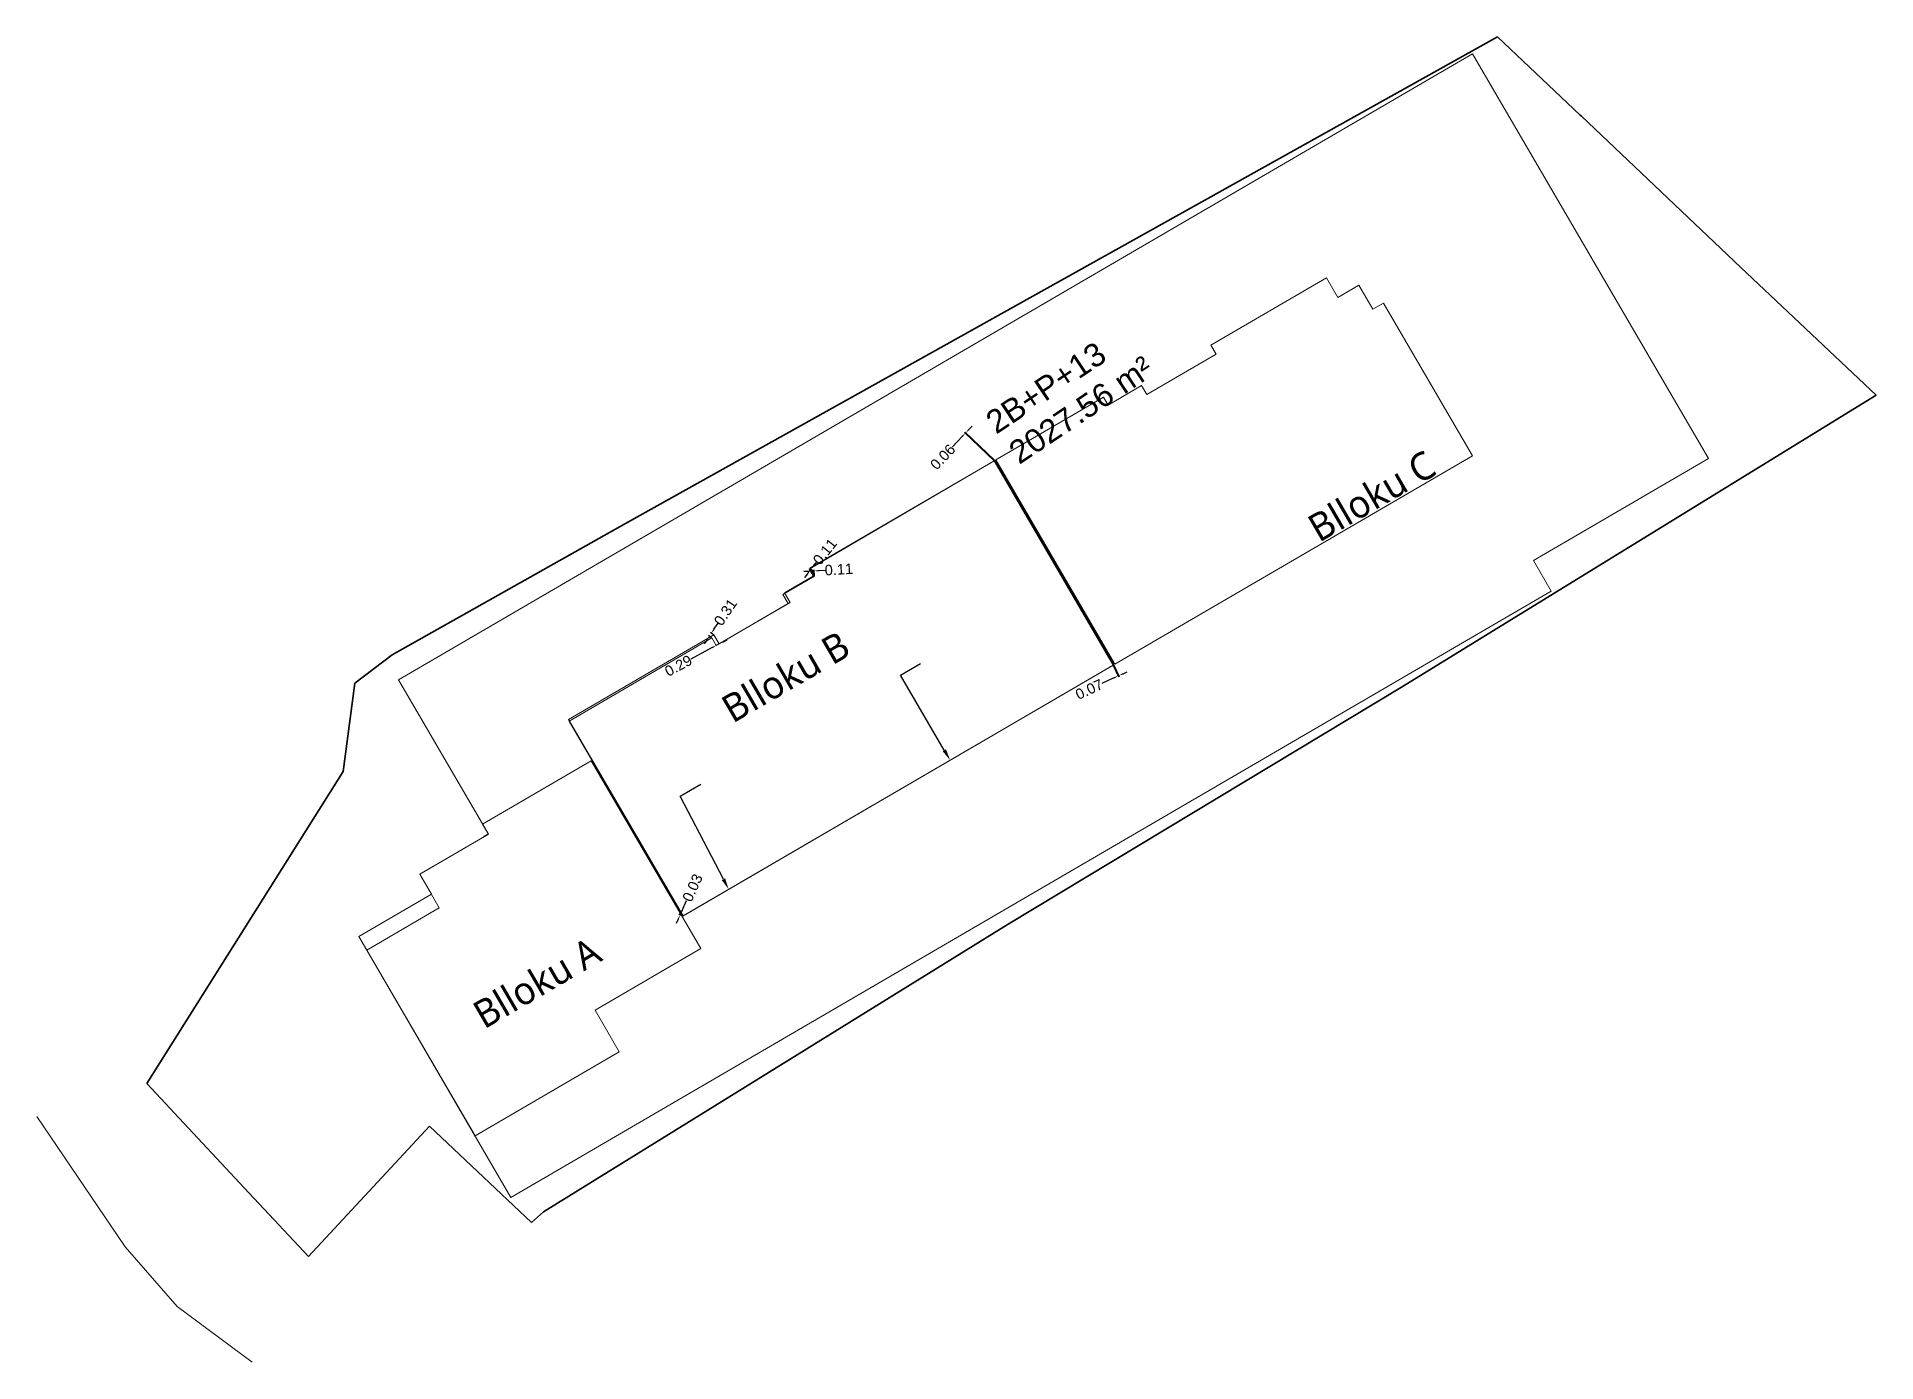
# Model space of a CAD drawing. Header units: metres. Extents: x 7424970 to 7511298, y 4693080 to 4707800.
# Drawn here: x 7511139.6 to 7511298.2, y 4693080.3 to 4693194.6 of the extents above; entities outside this region: 2.
import ezdxf
from ezdxf import colors
from ezdxf.entities.mleader import LeaderData, LeaderLine
from ezdxf.math import Vec2, Vec3

# ---------------------------------------------------------------- set-up
doc = ezdxf.new("R2010")
doc.units = ezdxf.units.M
doc.linetypes.add('1_300', pattern=[2010, 1059, -528, 0, -423])
doc.layers.add('2D Drafting - General_Pen_No__8', color=7, linetype='Continuous', lineweight=35, true_color=0xa80f02)
for name, color, linetype, lineweight in [('asfalt pikat', 183, 'Continuous', 0), ('Drawing & Figure_Pen_No__101', 252, 'Continuous', 13), ('Kati 1 projekt', 7, 'Continuous', 0), ('kati 2 ekzekutim', 1, 'Continuous', 0), ('kati 2 projekt', 7, 'Continuous', 0), ('projekti b2', 5, 'Continuous', 0)]:
    doc.layers.add(name, color=color, linetype=linetype, lineweight=lineweight)
doc.styles.add('GENERATED_STYLE_2', font='Microsoft YaHei UI.ttf')
doc.styles.get("Standard").update_dxf_attribs({"font": 'arial.ttf'})
doc.dimstyles.get("Standard").update_dxf_attribs({"dimtxt": 0.18, "dimasz": 0.18, "dimexe": 0.18, "dimexo": 0.0625, "dimgap": 0.09, "dimtad": 0, "dimtih": 1, "dimtoh": 1, "dimdec": 4, "dimzin": 0, "dimdsep": 46, "dimtxsty": 'Standard', "dimcen": 0.09, "dimadec": 0, "dimazin": 0, "dimtfac": 1, "dimtdec": 4, "dimtofl": 0, "dimtmove": 0, "dimatfit": 3, "dimfxl": 1, "dimtolj": 1, "dimtzin": 0, "dimarcsym": 0})

# ---------------------------------------------------------------- blocks, each defined once
blk = doc.blocks.new('*D67')
at = {"layer": 'Defpoints', "color": 0, "transparency": 16777216}
for p in [(7511195.11, 4693118.89), (7511195.34, 4693118.75, 630.38), (7511195.35, 4693118.78)]:
    blk.add_point(p, dxfattribs=at)
at = {"layer": 'kati 2 ekzekutim', "color": 0, "lineweight": -2, "transparency": 16777216}
for p, q in [((7511195.28, 4693119.26), (7511195.66, 4693120.11)), ((7511194.93, 4693118.5), (7511194.77, 4693118.13)), ((7511195.31, 4693118.77), (7511195.01, 4693118.9)), ((7511195.32, 4693118.8), (7511195.03, 4693118.93))]:
    blk.add_line(p, q, dxfattribs=at)
at = {"layer": 'kati 2 ekzekutim', "color": 0, "transparency": 16777216}
for points in [[(7511194.87, 4693118.53), (7511194.99, 4693118.47), (7511195.1, 4693118.86)], [(7511195.22, 4693119.28), (7511195.34, 4693119.23), (7511195.11, 4693118.89)]]:
    blk.add_solid(points, dxfattribs=at)
at = {"layer": 'kati 2 ekzekutim', "color": 0, "transparency": 16777216, "insert": (7511196.17, 4693121.21), "char_height": 0.9, "attachment_point": 5, "rotation": 65.5255}
blk.add_mtext('\\A1;0.03', dxfattribs=at)
blk = doc.blocks.new('*D69')
at = {"layer": 'Defpoints', "color": 0, "transparency": 16777216}
for p in [(7511197.62, 4693142.91), (7511197.84, 4693142.76, 630.38), (7511198.01, 4693143.02)]:
    blk.add_point(p, dxfattribs=at)
at = {"layer": 'kati 2 ekzekutim', "color": 0, "lineweight": -2, "transparency": 16777216}
for p, q in [((7511198.01, 4693143.5), (7511198.38, 4693144.04)), ((7511197.39, 4693142.58), (7511197.17, 4693142.25)), ((7511197.81, 4693142.78), (7511197.54, 4693142.96)), ((7511197.98, 4693143.04), (7511197.71, 4693143.22))]:
    blk.add_line(p, q, dxfattribs=at)
at = {"layer": 'kati 2 ekzekutim', "color": 0, "transparency": 16777216}
for points in [[(7511197.96, 4693143.53), (7511198.07, 4693143.46), (7511197.79, 4693143.17)], [(7511197.34, 4693142.62), (7511197.45, 4693142.54), (7511197.62, 4693142.91)]]:
    blk.add_solid(points, dxfattribs=at)
at = {"layer": 'kati 2 ekzekutim', "color": 0, "transparency": 16777216, "insert": (7511199.01, 4693144.98), "char_height": 0.9, "attachment_point": 5, "rotation": 55.9804}
blk.add_mtext('\\A1;0.31', dxfattribs=at)
blk = doc.blocks.new('*D70')
at = {"layer": 'Defpoints', "color": 0, "transparency": 16777216}
for p in [(7511198.21, 4693142.1, 630.38), (7511198.46, 4693142.24), (7511198.46, 4693142.24)]:
    blk.add_point(p, dxfattribs=at)
at = {"layer": 'kati 2 ekzekutim', "color": 0, "lineweight": -2, "transparency": 16777216}
for p, q in [((7511197.85, 4693141.92), (7511196.02, 4693140.94)), ((7511198.19, 4693142.13), (7511198.17, 4693142.18)), ((7511198.45, 4693142.27), (7511198.42, 4693142.32)), ((7511198.81, 4693142.43), (7511199.17, 4693142.62))]:
    blk.add_line(p, q, dxfattribs=at)
at = {"layer": 'kati 2 ekzekutim', "color": 0, "transparency": 16777216}
for points in [[(7511197.82, 4693141.98), (7511197.89, 4693141.86), (7511198.21, 4693142.1)], [(7511198.78, 4693142.49), (7511198.85, 4693142.37), (7511198.46, 4693142.24)]]:
    blk.add_solid(points, dxfattribs=at)
at = {"layer": 'kati 2 ekzekutim', "color": 0, "transparency": 16777216, "insert": (7511194.95, 4693140.36), "char_height": 0.9, "attachment_point": 5, "rotation": 28.13}
blk.add_mtext('\\A1;0.29', dxfattribs=at)
blk = doc.blocks.new('*D73')
at = {"layer": 'Defpoints', "color": 0, "transparency": 16777216}
for p in [(7511206.22, 4693148.69, 630.38), (7511206.29, 4693148.77), (7511206.39, 4693148.69)]:
    blk.add_point(p, dxfattribs=at)
at = {"layer": 'kati 2 ekzekutim', "color": 0, "lineweight": -2, "transparency": 16777216}
for p, q in [((7511206.08, 4693148.29), (7511205.83, 4693147.98)), ((7511206.25, 4693148.67), (7511206.4, 4693148.55)), ((7511206.31, 4693148.75), (7511206.47, 4693148.63)), ((7511206.64, 4693149), (7511206.89, 4693149.31))]:
    blk.add_line(p, q, dxfattribs=at)
at = {"layer": 'kati 2 ekzekutim', "color": 0, "transparency": 16777216}
for points in [[(7511206.03, 4693148.33), (7511206.13, 4693148.25), (7511206.33, 4693148.6)], [(7511206.59, 4693149.04), (7511206.69, 4693148.96), (7511206.39, 4693148.69)]]:
    blk.add_solid(points, dxfattribs=at)
at = {"layer": 'kati 2 ekzekutim', "color": 0, "transparency": 16777216, "insert": (7511207.59, 4693150.2), "char_height": 0.9, "attachment_point": 5, "rotation": 51.6893}
blk.add_mtext('\\A1;0.11', dxfattribs=at)
blk = doc.blocks.new('*D75')
at = {"layer": 'Defpoints', "color": 0, "transparency": 16777216}
for p in [(7511219.73, 4693160.45), (7511222.19, 4693158.02, 630.39), (7511222.23, 4693158.06)]:
    blk.add_point(p, dxfattribs=at)
at = {"layer": 'kati 2 ekzekutim', "color": 0, "lineweight": -2, "transparency": 16777216}
for p, q in [((7511220.01, 4693160.74), (7511220.28, 4693161.03)), ((7511219.42, 4693160.12), (7511218.59, 4693159.25)), ((7511222.17, 4693158.04), (7511219.63, 4693160.47)), ((7511222.21, 4693158.08), (7511219.67, 4693160.51))]:
    blk.add_line(p, q, dxfattribs=at)
at = {"layer": 'kati 2 ekzekutim', "color": 0, "transparency": 16777216}
for points in [[(7511219.37, 4693160.17), (7511219.46, 4693160.07), (7511219.69, 4693160.41)], [(7511219.96, 4693160.78), (7511220.05, 4693160.69), (7511219.73, 4693160.45)]]:
    blk.add_solid(points, dxfattribs=at)
at = {"layer": 'kati 2 ekzekutim', "color": 0, "transparency": 16777216, "insert": (7511217.75, 4693158.37), "char_height": 0.9, "attachment_point": 5, "rotation": 46.2929}
blk.add_mtext('\\A1;0.06', dxfattribs=at)
blk = doc.blocks.new('*D76')
at = {"layer": 'Defpoints', "color": 0, "transparency": 16777216}
for p in [(7511232.44, 4693140.41, 630.94), (7511232.5, 4693140.44), (7511232.93, 4693139.51)]:
    blk.add_point(p, dxfattribs=at)
at = {"layer": 'kati 2 ekzekutim', "color": 0, "lineweight": -2, "transparency": 16777216}
for p, q in [((7511232.45, 4693140.38), (7511232.91, 4693139.4)), ((7511232.51, 4693140.41), (7511232.97, 4693139.42)), ((7511232.51, 4693139.31), (7511231.48, 4693138.83)), ((7511233.3, 4693139.67), (7511233.66, 4693139.84))]:
    blk.add_line(p, q, dxfattribs=at)
at = {"layer": 'kati 2 ekzekutim', "color": 0, "transparency": 16777216}
for points in [[(7511232.48, 4693139.37), (7511232.54, 4693139.25), (7511232.87, 4693139.48)], [(7511233.27, 4693139.73), (7511233.32, 4693139.61), (7511232.93, 4693139.51)]]:
    blk.add_solid(points, dxfattribs=at)
at = {"layer": 'kati 2 ekzekutim', "color": 0, "transparency": 16777216, "insert": (7511230.38, 4693138.32), "char_height": 0.9, "attachment_point": 5, "rotation": 24.8695}
blk.add_mtext('\\A1;0.07', dxfattribs=at)
blk = doc.blocks.new('*D79')
at = {"layer": 'Defpoints', "color": 0, "transparency": 16777216}
for p in [(7511206.56, 4693148.53), (7511206.58, 4693148.07, 630.38), (7511206.69, 4693148.08)]:
    blk.add_point(p, dxfattribs=at)
at = {"layer": 'kati 2 projekt', "color": 0, "lineweight": -2, "transparency": 16777216}
for p, q in [((7511206.16, 4693148.5), (7511205.76, 4693148.48)), ((7511206.58, 4693148.1), (7511206.55, 4693148.62)), ((7511206.69, 4693148.11), (7511206.66, 4693148.62)), ((7511207.06, 4693148.56), (7511207.67, 4693148.59))]:
    blk.add_line(p, q, dxfattribs=at)
at = {"layer": 'kati 2 projekt', "color": 0, "transparency": 16777216}
for points in [[(7511206.15, 4693148.57), (7511206.16, 4693148.44), (7511206.56, 4693148.53)], [(7511207.06, 4693148.62), (7511207.07, 4693148.49), (7511206.66, 4693148.53)]]:
    blk.add_solid(points, dxfattribs=at)
at = {"layer": 'kati 2 projekt', "color": 0, "transparency": 16777216, "insert": (7511208.79, 4693148.66), "char_height": 0.9, "attachment_point": 5, "rotation": 3.3878}
blk.add_mtext('\\A1;0.11', dxfattribs=at)

msp = doc.modelspace()

# ---------------------------------------------------------------- linework, layer by layer
at = {"color": 7, "linetype": 'Continuous', "lineweight": 30}
msp.add_line((7511178.521, 4693125.814), (7511178.175, 4693125.612), dxfattribs=at)
at = {"color": 4, "flags": 128}
msp.add_lwpolyline([(7425065.77, 4707784.187), (7425058.015, 4707797.492), (7425055.293, 4707795.906), (7425052.977, 4707799.88), (7425042.998, 4707794.064), (7425043.577, 4707793.071), (7425037.616, 4707789.596), (7425037.037, 4707790.59), (7425006.107, 4707772.563), (7425006.686, 4707771.569), (7425000.725, 4707768.094), (7425000.146, 4707769.088), (7424987.618, 4707761.786), (7424990.287, 4707757.207), (7424974.908, 4707748.244), (7424976.595, 4707745.35), (7424970.332, 4707741.699), (7424979.673, 4707725.673), (7424992.114, 4707732.924), (7424990.125, 4707736.336), (7424999.239, 4707741.649), (7424997.603, 4707744.457)], close=True, dxfattribs=at)
msp.add_lwpolyline([(7425065.77, 4707784.187), (7425058.015, 4707797.492), (7425055.293, 4707795.906), (7425052.977, 4707799.88), (7425042.998, 4707794.064), (7425043.577, 4707793.071), (7425037.616, 4707789.596), (7425037.037, 4707790.59), (7425006.107, 4707772.563), (7425006.686, 4707771.569), (7425000.725, 4707768.094), (7425000.146, 4707769.088), (7424987.618, 4707761.786), (7424990.287, 4707757.207), (7424974.908, 4707748.244), (7424976.595, 4707745.35), (7424970.332, 4707741.699), (7424979.673, 4707725.673), (7424992.114, 4707732.924), (7424990.125, 4707736.336), (7424999.239, 4707741.649), (7424997.603, 4707744.457)], close=True, dxfattribs=at)
at = {"layer": '2D Drafting - General_Pen_No__8', "color": 14, "linetype": '1_300', "lineweight": 35, "true_color": 0xa80f02}
msp.add_lwpolyline([(7511149.107, 4693104.338), (7511157.49, 4693095.35), (7511163.042, 4693089.419), (7511173.489, 4693100.651), (7511182.296, 4693092.338), (7511183.316, 4693093.257), (7511196.886, 4693101.661), (7511214.925, 4693112.833), (7511223.387, 4693118.074), (7511257.308, 4693138.522), (7511298.249, 4693163.699), (7511286.572, 4693174.693), (7511272.83, 4693187.74), (7511272.717, 4693187.844), (7511265.6, 4693194.599), (7511190.39, 4693152.64), (7511170.27, 4693141.29), (7511167.048, 4693138.865), (7511166.048, 4693131.246)], close=True, dxfattribs=at)
at = {"layer": 'asfalt pikat'}
msp.add_polyline3d([(7511158.191, 4693080.299, 623.644), (7511151.717, 4693085.089, 623.726), (7511147.242, 4693090.254, 623.794), (7511139.618, 4693101.488, 623.972)], dxfattribs=at)
at = {"layer": 'Kati 1 projekt', "color": 7, "linetype": 'Continuous', "lineweight": 13, "flags": 128}
for points in [[(7511231.603, 4693163.524), (7511232.006, 4693162.832), (7511234.9, 4693164.519), (7511235.354, 4693163.742), (7511241.315, 4693167.216), (7511240.862, 4693167.994), (7511250.84, 4693173.81), (7511251.822, 4693172.125), (7511253.637, 4693173.183), (7511254.845, 4693171.109), (7511255.752, 4693171.638), (7511263.432, 4693158.462), (7511232.588, 4693140.486), (7511222.316, 4693158.11)], [(7511177.41, 4693099.818), (7511189.851, 4693107.069), (7511187.761, 4693110.655), (7511196.876, 4693115.967), (7511187.435, 4693132.167), (7511178.061, 4693126.703), (7511178.564, 4693125.839), (7511172.646, 4693122.39), (7511173.653, 4693120.662), (7511167.389, 4693117.011), (7511175.32, 4693103.404)]]:
    msp.add_lwpolyline(points, close=True, dxfattribs=at)
at = {"layer": 'kati 2 ekzekutim', "elevation": 630.381, "flags": 128}
msp.add_lwpolyline([(7511195.338, 4693118.753), (7511185.517, 4693135.569), (7511197.838, 4693142.764), (7511198.208, 4693142.104), (7511204.585, 4693145.826), (7511204.112, 4693146.645), (7511206.585, 4693148.072), (7511206.224, 4693148.687), (7511222.191, 4693158.02), (7511232.441, 4693140.407), (7511195.338, 4693118.753)], dxfattribs=at)
at = {"layer": 'kati 2 projekt', "color": 7, "linetype": 'Continuous', "lineweight": 13, "flags": 128}
for points in [[(7511231.603, 4693163.524), (7511232.006, 4693162.832), (7511234.9, 4693164.519), (7511235.354, 4693163.742), (7511241.315, 4693167.216), (7511240.862, 4693167.994), (7511250.84, 4693173.81), (7511251.822, 4693172.125), (7511253.637, 4693173.183), (7511254.845, 4693171.109), (7511255.752, 4693171.638), (7511263.432, 4693158.462), (7511232.588, 4693140.486), (7511222.316, 4693158.11)], [(7511195.351, 4693118.782), (7511185.482, 4693135.716), (7511198.009, 4693143.018), (7511198.462, 4693142.24), (7511204.424, 4693145.715), (7511203.97, 4693146.492), (7511206.692, 4693148.078), (7511206.289, 4693148.769), (7511222.229, 4693158.06), (7511232.502, 4693140.435)], [(7511177.41, 4693099.818), (7511189.851, 4693107.069), (7511187.761, 4693110.655), (7511196.876, 4693115.967), (7511187.435, 4693132.167), (7511178.061, 4693126.703), (7511178.564, 4693125.839), (7511172.646, 4693122.39), (7511173.653, 4693120.662), (7511167.389, 4693117.011), (7511175.32, 4693103.404)]]:
    msp.add_lwpolyline(points, close=True, dxfattribs=at)
at = {"layer": 'projekti b2'}
msp.add_lwpolyline([(7511283.772, 4693158.222), (7511263.429, 4693193.126), (7511170.809, 4693139.144), (7511178.564, 4693125.839), (7511172.646, 4693122.39), (7511174.333, 4693119.495), (7511168.069, 4693115.845), (7511180.507, 4693094.505), (7511270.23, 4693146.799), (7511268.694, 4693149.434), (7511283.772, 4693158.222)], close=True, dxfattribs=at)

# ---------------------------------------------------------------- texts
msp.add_text('2B+P+13', height=2, rotation=33.79361).set_placement((7511222.354, 4693160.276))
at = {"color": 0}
msp.add_text('2027.56 m²', height=2, rotation=33.79361, dxfattribs=at).set_placement((7511224.34, 4693157.671))
at = {"layer": 'Drawing & Figure_Pen_No__101', "color": 252, "linetype": 'Continuous', "lineweight": 13, "char_height": 2.4, "attachment_point": 8, "rotation": 30.23545, "style": 'GENERATED_STYLE_2'}
for s, insert in [('\\A1;Blloku C', (7511255.357, 4693153.916)), ('\\A1;Blloku B', (7511204.816, 4693138.34)), ('\\A1;Blloku A', (7511183.367, 4693111.958))]:
    msp.add_mtext(s, dxfattribs=dict(at, insert=insert))

# ---------------------------------------------------------------- dimensions: what is measured, and where the dimension line sits
at = {"layer": 'kati 2 ekzekutim', "color": 5}
for base, p1, p2, angle, picture, middle in [((7511219.73, 4693160.449), (7511222.191, 4693158.02, 630.387), (7511222.229, 4693158.06), 46.2929, '*D75', (7511217.747, 4693158.374)), ((7511206.3947, 4693148.686), (7511206.224, 4693148.687, 630.377), (7511206.2891, 4693148.7694), 51.68935, '*D73', (7511207.5893, 4693150.1981)), ((7511197.618, 4693142.912), (7511198.009, 4693143.018), (7511197.838, 4693142.764, 630.378), 235.98041, '*D69', (7511199.013, 4693144.978)), ((7511198.462, 4693142.241), (7511198.208, 4693142.104, 630.382), (7511198.462, 4693142.24), 28.12999, '*D70', (7511194.951, 4693140.364)), ((7511232.933, 4693139.506), (7511232.441, 4693140.407, 630.939), (7511232.502, 4693140.435), 24.86947, '*D76', (7511230.377, 4693138.321)), ((7511195.11, 4693118.892), (7511195.338, 4693118.753, 630.381), (7511195.351, 4693118.782), 65.52546, '*D67', (7511196.167, 4693121.214))]:
    dim = msp.add_linear_dim(base=base, p1=p1, p2=p2, angle=angle, dimstyle='Standard', override={"dimscale": 0.5, "dimtxt": 1.8, "dimasz": 0.8, "dimtih": 0, "dimtoh": 0, "dimdec": 2, "dimcen": 0, "dimtdec": 2}, dxfattribs=at)
    dim.commit()
    dim.dimension.update_dxf_attribs({"geometry": picture, "text_midpoint": middle, "dimtype": 161})
at = {"layer": 'kati 2 projekt', "color": 5}
dim = msp.add_linear_dim(base=(7511206.558, 4693148.527), p1=(7511206.692, 4693148.078), p2=(7511206.585, 4693148.072, 630.381), angle=183.38779, dimstyle='Standard', override={"dimscale": 0.5, "dimtxt": 1.8, "dimasz": 0.8, "dimtih": 0, "dimtoh": 0, "dimdec": 2, "dimcen": 0, "dimtdec": 2}, dxfattribs=at)
dim.commit()
dim.dimension.update_dxf_attribs({"geometry": '*D79', "text_midpoint": (7511208.793, 4693148.66), "dimtype": 161})

# ---------------------------------------------------------------- leaders
at = {"layer": 'Kati 1 projekt'}
ml = msp.add_multileader_mtext('Standard', dxfattribs=at)
ml.set_content('', color=256)
ml.set_leader_properties()
ml.build(insert=Vec2(0, 0))
ml.multileader.update_dxf_attribs({"text_right_attachment_type": 6, "dogleg_length": 0.36, "arrow_head_size": 1})
ctx = ml.context
ctx.base_point, ctx.char_height, ctx.arrow_head_size, ctx.landing_gap_size, ctx.plane_origin, ctx.plane_x_axis, ctx.plane_y_axis = Vec3(7511215.837, 4693140.547), 1.3, 1, 0.3, Vec3(7511223.272, 4693123.337), Vec3(0.8660254, 0.5), Vec3(-0.5, 0.8660254)
ctx.right_attachment = 6
notes = []
notes.append((ctx, [(0, (1, 1, 0), (7511214.118, 4693139.555), (0.8660254, 0.5), 1.984, [(0, [(7511218.386, 4693132.208)], 0, [])])]))
ctx.mtext.insert, ctx.mtext.text_direction, ctx.mtext.rotation, ctx.mtext.flow_direction = Vec3(7511215.766, 4693141.27), Vec3(0.8660254, 0.5), 0.5235988, 5
at = {"layer": 'kati 2 ekzekutim'}
ml = msp.add_multileader_mtext('Standard', dxfattribs=at)
ml.set_content('', color=256)
ml.set_leader_properties()
ml.build(insert=Vec2(0, 0))
ml.multileader.update_dxf_attribs({"text_right_attachment_type": 6, "dogleg_length": 0.36, "arrow_head_size": 1})
ctx = ml.context
ctx.base_point, ctx.char_height, ctx.arrow_head_size, ctx.landing_gap_size, ctx.plane_origin, ctx.plane_x_axis, ctx.plane_y_axis = Vec3(7511196.898, 4693130.135), 1.3, 1, 0.3, Vec3(7511200.413, 4693114.782), Vec3(0.8660254, 0.5), Vec3(-0.5, 0.8660254)
ctx.right_attachment = 6
notes.append((ctx, [(0, (1, 1, 0), (7511195.109, 4693129.103), (0.8660254, 0.5), 2.065, [(0, [(7511199.296, 4693121.063)], 0, [])])]))
ctx.mtext.insert, ctx.mtext.text_direction, ctx.mtext.rotation, ctx.mtext.width, ctx.mtext.flow_direction = Vec3(7511196.827, 4693130.858), Vec3(0.8660254, 0.5), 0.5235988, 23.68605, 5
for ctx, leaders in notes:
    for number, flags, end, landing, length, lines in leaders:
        leader = LeaderData()
        leader.index, (leader.has_last_leader_line, leader.has_dogleg_vector, leader.attachment_direction) = number, flags
        leader.last_leader_point, leader.dogleg_vector, leader.dogleg_length = Vec3(end), Vec3(landing), length
        for number, points, colour, breaks in lines:
            line = LeaderLine()
            line.index, line.vertices, line.color, line.breaks = number, Vec3.list(points), colors.encode_raw_color(colour), breaks
            leader.lines.append(line)
        ctx.leaders.append(leader)

doc.saveas('drawing.dxf')
